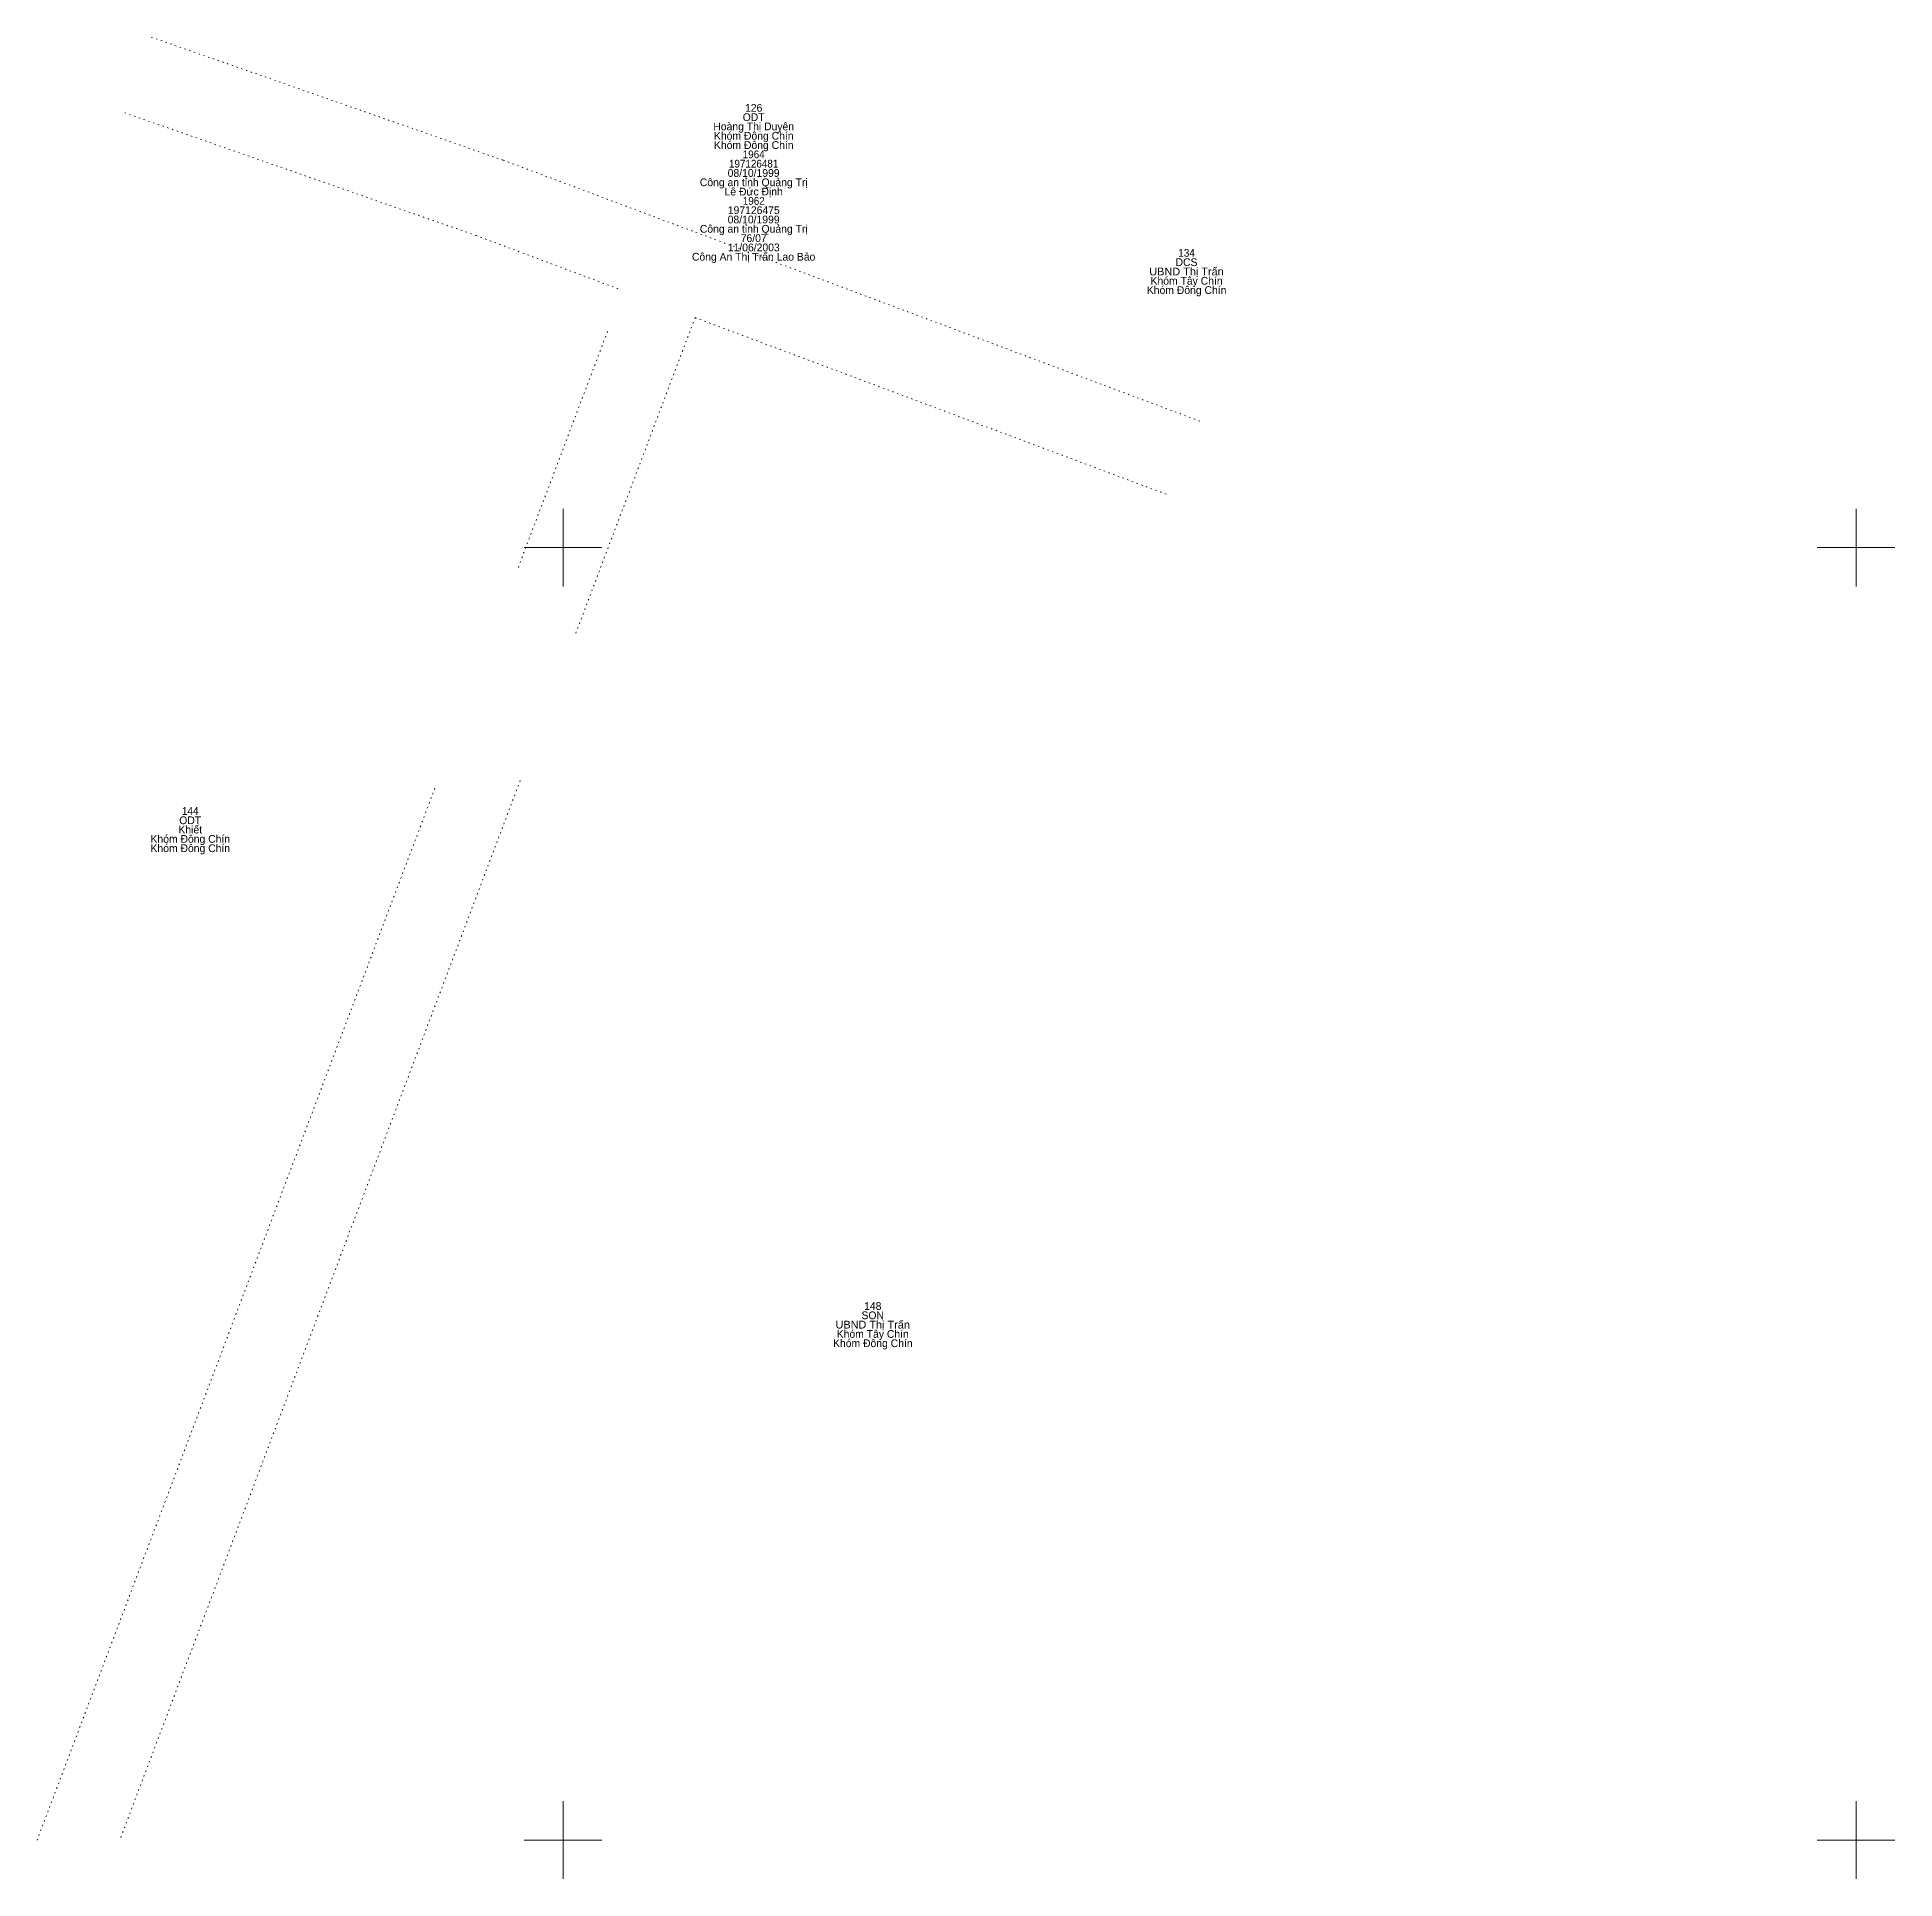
# Model space of a CAD drawing. Header units: metres. Extents: x 537880 to 538618, y 1836864 to 1837647.
# Drawn here: x 538159.3 to 538303, y 1836997 to 1837139.5 of the extents above; entities that cross this region are included whole.
import ezdxf
from ezdxf.enums import TextEntityAlignment as Align

# ---------------------------------------------------------------- set-up
doc = ezdxf.new("R2010")
doc.units = ezdxf.units.M
doc.header["$LTSCALE"] = 0.24
doc.linetypes.add('DOTTED', pattern=[1.5, 0.3, -1.2])
doc.layers.add('1', color=7, linetype='Continuous')
doc.layers.add('59', color=7, linetype='DOTTED', lineweight=13)
doc.layers.add('63', color=7, linetype='Continuous', lineweight=13)

msp = doc.modelspace()

# ---------------------------------------------------------------- linework, layer by layer
at = {"layer": '59'}
for p, q in [((538210.21, 1837117.79), (538200.96, 1837093.32)), ((538210.21, 1837117.79), (538246.69, 1837104.11)), ((538203.43, 1837116.71), (538196.48, 1837098.32)), ((538190.08, 1837081.38), (538159.32, 1837000)), ((538196.68, 1837081.97), (538165.71, 1837000))]:
    msp.add_line(p, q, dxfattribs=at)
for points in [[(538168.15, 1837139.49), (538195.37, 1837129.97), (538249.24, 1837109.78)], [(538166.09, 1837133.64), (538193.25, 1837124.15), (538204.41, 1837119.96)]]:
    msp.add_lwpolyline(points, dxfattribs=at)
at = {"layer": '63'}
for p, q in [((538200, 1837097), (538200, 1837103)), ((538300, 1837097), (538300, 1837103)), ((538197, 1837100), (538203, 1837100)), ((538297, 1837100), (538303, 1837100)), ((538200, 1836997), (538200, 1837003)), ((538300, 1836997), (538300, 1837003)), ((538197, 1837000), (538203, 1837000)), ((538297, 1837000), (538303, 1837000))]:
    msp.add_line(p, q, dxfattribs=at)

# ---------------------------------------------------------------- texts
at = {"layer": '1'}
for s, p in [('126', (538214.74, 1837133.72)), ('Hoàng Thị Duyên', (538214.74, 1837132.28)), ('ODT', (538214.735, 1837133)), ('Khóm Đông Chín', (538214.745, 1837131.56)), ('Khóm Đông Chín', (538214.745, 1837130.84)), ('Công an tỉnh Quảng Trị', (538214.745, 1837127.96)), ('08/10/1999', (538214.735, 1837128.68)), ('Lê Đức Định', (538214.74, 1837127.24)), ('08/10/1999', (538214.735, 1837125.08)), ('197126475', (538214.745, 1837125.8)), ('Công an tỉnh Quảng Trị', (538214.745, 1837124.36)), ('76/07', (538214.74, 1837123.64)), ('Công An Thị Trấn Lao Bảo', (538214.735, 1837122.2)), ('11/06/2003', (538214.745, 1837122.92)), ('DCS', (538248.215, 1837121.78)), ('Khóm Đông Chín', (538248.225, 1837119.62)), ('Khóm Tây Chín', (538248.22, 1837120.34)), ('Khiết', (538171.16, 1837077.88)), ('ODT', (538171.155, 1837078.6)), ('Khóm Đông Chín', (538171.165, 1837077.16)), ('Khóm Đông Chín', (538171.165, 1837076.44)), ('SON', (538223.945, 1837040.3)), ('148', (538223.95, 1837041.02)), ('Khóm Tây Chín', (538223.95, 1837038.86)), ('Khóm Đông Chín', (538223.955, 1837038.14))]:
    msp.add_text(s, height=0.6, dxfattribs=at).set_placement(p, align=Align.CENTER)
for s, width, p in [('197126481', 0.95, (538214.735, 1837129.4)), ('1964', 0.95, (538214.74, 1837130.12)), ('1962', 0.95, (538214.745, 1837126.52)), ('134', 0.95, (538248.22, 1837122.5)), ('UBND Thị Trấn', 1.05, (538248.215, 1837121.06)), ('144', 0.95, (538171.16, 1837079.32)), ('UBND Thị Trấn', 1.05, (538223.945, 1837039.58))]:
    msp.add_text(s, height=0.6, dxfattribs=dict(at, width=width)).set_placement(p, align=Align.CENTER)

doc.saveas('drawing.dxf')
